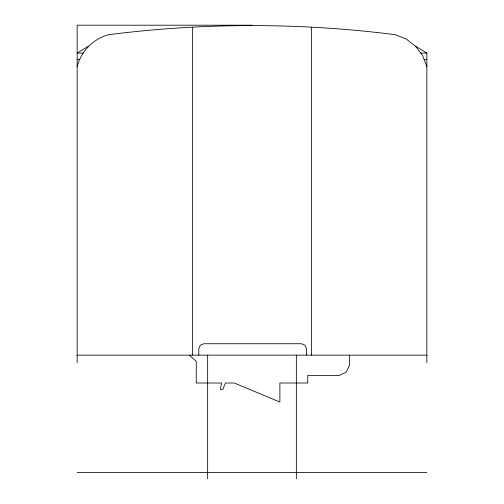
<?xml version="1.0" encoding="UTF-8"?>
<svg xmlns="http://www.w3.org/2000/svg" width="504" height="504" viewBox="0 0 504 504"><rect width="100%" height="100%" fill="white"/><g stroke="black" fill="none" stroke-linecap="round" stroke-linejoin="round"><path stroke-width="0.76" d="M77.15 66.635C81.031 51.181 93.41 38.688 108.826 34.669C203.83 22.573 300.17 22.573 395.174 34.669L406.174 38.991L415.51 46.192L426.85 53.065L426.85 362.741M88.49 46.192L77.15 53.065L83.292 53.065M252 25.2L77.15 25.2L77.15 362.741M420.708 53.065L426.85 53.065M77.15 59.396L79.915 59.396M424.084 59.396L426.85 59.396M77.15 355.137L426.85 355.137M77.15 472.462L426.85 472.462M189.46 355.137L196.251 361.475L196.251 383.015L221.59 383.015L220.324 389.346L222.856 389.346L225.395 383.015L234.259 383.015L279.877 402.016L279.877 383.015L307.749 383.015L307.749 375.411L339.425 375.411L346.185 372.034L349.562 365.274L349.562 355.137M415.51 46.192L422.629 55.598L426.85 66.635M311.554 27.184L311.554 355.137M306.482 355.137L306.482 348.799L304.996 345.221L301.417 343.734L203.855 343.734L200.271 345.221L198.784 348.799L198.784 355.137M296.346 355.137L296.346 478.8M207.654 355.137L207.654 478.8M192.446 27.184L192.446 355.137"/></g></svg>
